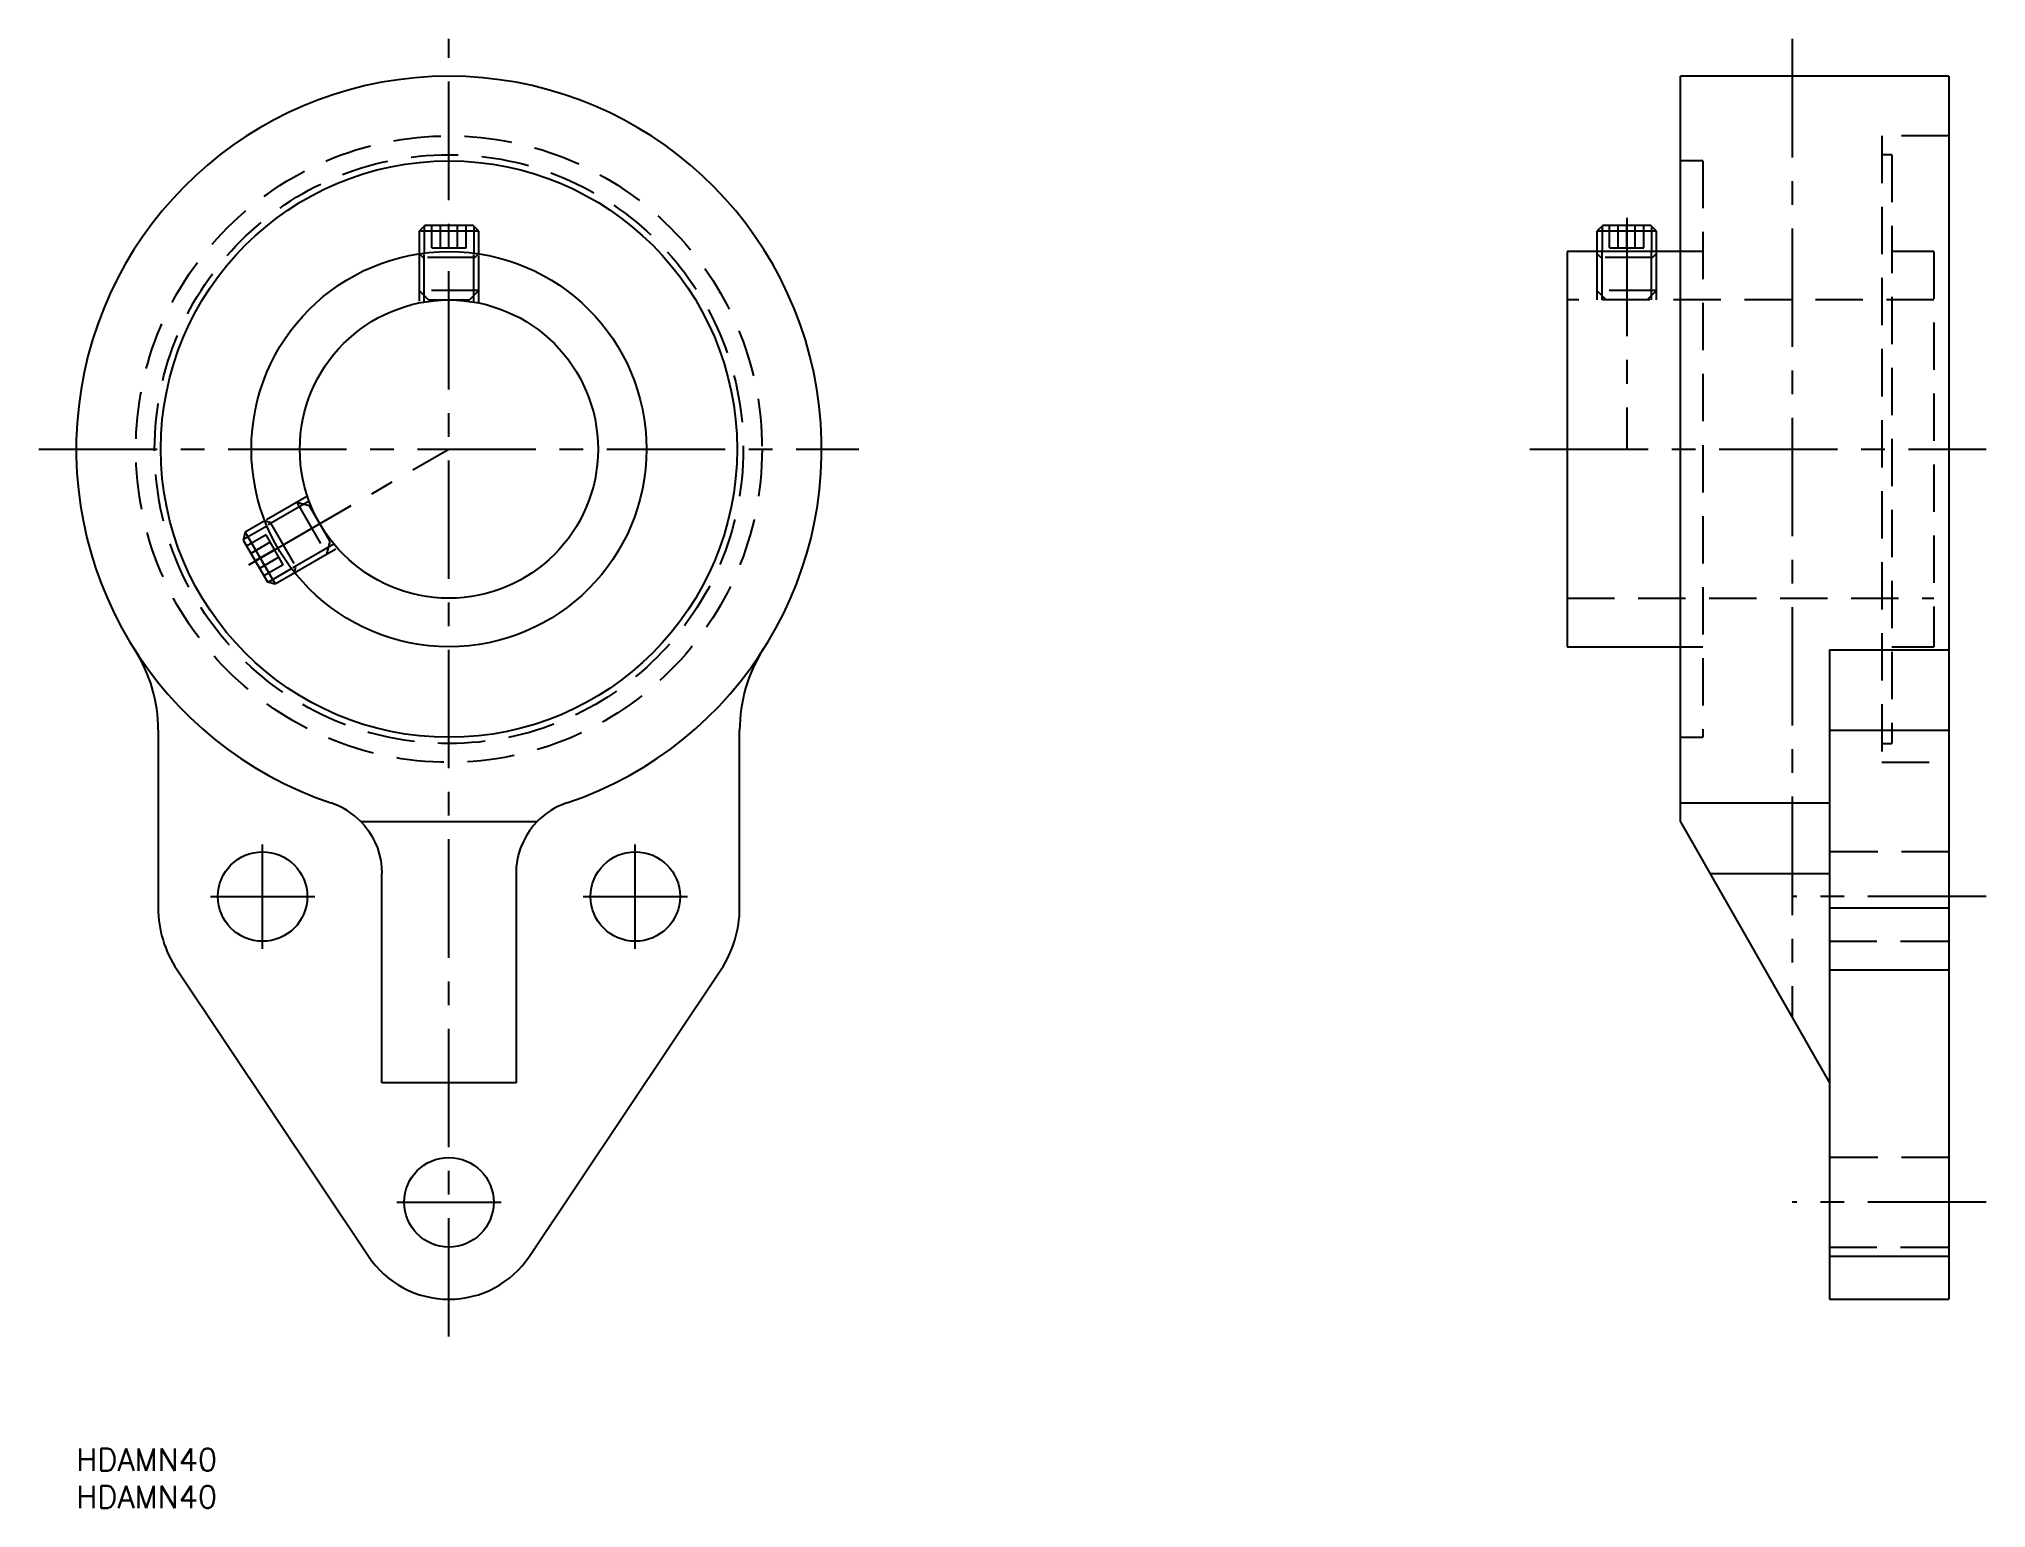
# Model space of a CAD drawing. Extents: x -5 to 256, y -8 to 189.
import ezdxf

# ---------------------------------------------------------------- set-up
doc = ezdxf.new("R2010")
doc.units = 0
doc.header["$LTSCALE"] = 0.5
doc.linetypes.add('CENTER', pattern=[50.8, 31.75, -6.35, 6.35, -6.35])
doc.linetypes.add('DASHED', pattern=[19.05, 12.7, -6.35])
for name, color, linetype in [('MSM_CENTER', 1, 'CENTER'), ('MSM_CONTINUOUS', 7, 'CONTINUOUS'), ('MSM_DASHED', 4, 'DASHED'), ('MSM_NARROW', 5, 'CONTINUOUS'), ('MSM_PART_NUMBER', 7, 'CONTINUOUS')]:
    doc.layers.add(name, color=color, linetype=linetype)
doc.styles.get("Standard").update_dxf_attribs({"font": 'txt.shx', "height": 3, "bigfont": 'bigfont.shx'})

msp = doc.modelspace()

# ---------------------------------------------------------------- linework, layer by layer
at = {"layer": 'MSM_CENTER'}
for p, q in [((50, 15), (50, 189)), ((230.2, 189), (230.2, 57.75)), ((208, 165), (208, 134)), ((-5, 134), (105, 134)), ((23.15, 118.5), (50, 134)), ((195, 134), (256.2, 134)), ((25, 67), (25, 81)), ((75, 67), (75, 81)), ((18, 74), (32, 74)), ((68, 74), (82, 74)), ((256.2, 74), (230.2, 74)), ((43, 33), (57, 33)), ((256.2, 33), (230.2, 33))]:
    msp.add_line(p, q, dxfattribs=at)
at = {"layer": 'MSM_CONTINUOUS'}
for p, q in [((215.2, 84), (215.2, 184)), ((251.2, 184), (215.2, 184)), ((251.2, 184), (251.2, 20)), ((46.77, 164), (46, 163.23)), ((54, 163.23), (46, 163.23)), ((46, 163.23), (46, 160.2)), ((53.23, 164), (46.77, 164)), ((54, 163.23), (53.23, 164)), ((54, 160.2), (54, 163.23)), ((204.77, 164), (204, 163.23)), ((204, 163.23), (204, 160.25)), ((212, 163.23), (204, 163.23)), ((211.23, 164), (204.77, 164)), ((212, 163.23), (211.23, 164)), ((212, 160.25), (212, 163.23)), ((215.2, 160.5), (200, 160.5)), ((200, 160.5), (200, 107.5)), ((22.68, 122.85), (22.4, 121.8)), ((25.31, 124.37), (22.68, 122.85)), ((22.68, 122.85), (26.68, 115.92)), ((22.4, 121.8), (25.64, 116.2)), ((25.64, 116.2), (26.68, 115.92)), ((26.68, 115.92), (29.31, 117.44)), ((200, 107.5), (215.2, 107.5)), ((235.2, 107.09), (235.2, 20)), ((11, 96.33), (11, 72.5)), ((89, 72.5), (89, 96.33)), ((61.77, 84), (38.23, 84)), ((38.23, 84), (38.66, 83.52)), ((61.77, 84), (61.34, 83.52)), ((215.2, 84), (235.2, 49)), ((38.66, 83.52), (39.19, 82.82)), ((39.19, 82.82), (39.66, 82.09)), ((39.66, 82.09), (40.06, 81.31)), ((40.06, 81.31), (40.4, 80.51)), ((59.94, 81.31), (59.6, 80.51)), ((60.34, 82.09), (59.94, 81.31)), ((60.81, 82.82), (60.34, 82.09)), ((61.34, 83.52), (60.81, 82.82)), ((40.4, 80.51), (40.66, 79.68)), ((40.66, 79.68), (40.85, 78.82)), ((40.85, 78.82), (40.96, 77.96)), ((59.15, 78.82), (59.04, 77.96)), ((59.34, 79.68), (59.15, 78.82)), ((59.6, 80.51), (59.34, 79.68)), ((40.96, 77.96), (41, 77.09)), ((41, 49), (41, 77.09)), ((59.04, 77.96), (59, 77.09)), ((59, 77.09), (59, 49)), ((13.53, 64.17), (39.19, 25.78)), ((60.81, 25.78), (86.47, 64.17)), ((59, 49), (41, 49)), ((235.2, 20), (251.2, 20))]:
    msp.add_line(p, q, dxfattribs=at)
for centre, radius in [((50, 134), 38.65), ((50, 134), 26.5), ((50, 134), 20), ((25, 74), 6), ((75, 74), 6), ((50, 33), 6)]:
    msp.add_circle(centre, radius, dxfattribs=at)
for centre, radius, start, end in [((50, 134), 50, 288.4615, 251.5385), ((-9, 96.33), 20, 0, 32.5569), ((109, 96.33), 20, 147.4431, 180), ((31, 77.09), 10, 43.7269, 71.5385), ((69, 77.09), 10, 108.4615, 136.2731), ((26, 72.5), 15, 180, 213.76), ((74, 72.5), 15, 326.24, 0), ((50, 33), 13, 213.76, 326.24)]:
    msp.add_arc(centre, radius, start, end, dxfattribs=at)
at = {"layer": 'MSM_DASHED'}
for p, q in [((251.2, 176), (242.2, 176)), ((242.2, 176), (242.2, 92)), ((218.2, 172.65), (215.2, 172.65)), ((218.2, 172.65), (218.2, 95.35)), ((243.55, 173.48), (242.2, 173.48)), ((243.55, 173.48), (243.55, 94.52)), ((47.69, 161), (47.69, 164)), ((48.85, 161), (48.85, 164)), ((50, 161), (50, 164)), ((51.15, 161), (51.15, 164)), ((52.31, 161), (52.31, 164)), ((205.69, 161), (205.69, 164)), ((206.85, 161), (206.85, 164)), ((208, 161), (208, 164)), ((209.15, 161), (209.15, 164)), ((210.31, 161), (210.31, 164)), ((46, 160.2), (46, 153.6)), ((46.05, 160.2), (46.54, 159.71)), ((53.46, 159.71), (46.54, 159.71)), ((46.68, 153.75), (46.68, 160.29)), ((47.69, 161), (52.31, 161)), ((53.32, 153.75), (53.32, 160.29)), ((53.46, 159.71), (53.95, 160.2)), ((54, 153.6), (54, 160.2)), ((204, 160.25), (204, 154)), ((204, 160.25), (204.54, 159.71)), ((211.46, 159.71), (204.54, 159.71)), ((204.68, 154), (204.68, 160.5)), ((205.69, 161), (210.31, 161)), ((211.32, 154), (211.32, 160.5)), ((211.46, 159.71), (212, 160.25)), ((212, 154), (212, 160.25)), ((218.2, 160.5), (215.2, 160.5)), ((249.2, 160.5), (243.55, 160.5)), ((249.2, 160.5), (249.2, 107.5)), ((54, 155.25), (46, 155.25)), ((46, 155.25), (47.25, 154)), ((52.75, 154), (54, 155.25)), ((212, 155.25), (204, 155.25)), ((204, 155.25), (205.25, 154)), ((210.75, 154), (212, 155.25)), ((47.25, 154), (52.75, 154)), ((249.2, 154), (200, 154)), ((31.03, 127.67), (25.31, 124.37)), ((31.23, 127), (25.57, 123.73)), ((29.6, 126.84), (33.6, 119.91)), ((31.3, 126.38), (29.6, 126.84)), ((34.05, 121.62), (31.3, 126.38)), ((26.01, 124.14), (25.33, 124.32)), ((26.01, 124.14), (29.47, 118.15)), ((25.46, 122.5), (22.86, 121)), ((26.04, 121.5), (23.44, 120)), ((26.62, 120.5), (24.02, 119)), ((27.77, 118.5), (25.46, 122.5)), ((34.55, 121.25), (28.89, 117.98)), ((29.31, 117.44), (35.03, 120.74)), ((33.6, 119.91), (34.05, 121.62)), ((27.19, 119.5), (24.6, 118)), ((27.77, 118.5), (25.17, 117)), ((29.28, 117.47), (29.47, 118.15)), ((200, 114), (249.2, 114)), ((215.2, 107.5), (218.2, 107.5)), ((243.55, 107.5), (249.2, 107.5)), ((215.2, 95.35), (218.2, 95.35)), ((242.2, 94.52), (243.55, 94.52)), ((242.2, 92), (251.2, 92)), ((251.2, 80), (235.2, 80)), ((235.2, 68), (251.2, 68)), ((251.2, 39), (235.2, 39)), ((235.2, 27), (251.2, 27))]:
    msp.add_line(p, q, dxfattribs=at)
for radius in [42, 39.48]:
    msp.add_circle((50, 134), radius, dxfattribs=at)
at = {"layer": 'MSM_NARROW'}
for p, q in [((46.68, 163.91), (46.68, 160.29)), ((53.32, 163.91), (53.32, 160.29)), ((204.68, 163.91), (204.68, 160.5)), ((211.32, 163.91), (211.32, 160.5)), ((22.44, 121.92), (25.57, 123.73)), ((25.76, 116.17), (28.89, 117.98)), ((235.2, 107.09), (251.2, 107.09)), ((235.2, 96.33), (251.2, 96.33)), ((215.2, 86.57), (235.2, 86.57)), ((219.15, 77.09), (235.2, 77.09)), ((235.2, 72.5), (251.2, 72.5)), ((235.2, 64.17), (251.2, 64.17)), ((235.2, 25.78), (251.2, 25.78))]:
    msp.add_line(p, q, dxfattribs=at)

# ---------------------------------------------------------------- texts
at = {"layer": 'MSM_PART_NUMBER'}
for p in [(0, -3), (0, -8)]:
    msp.add_text('HDAMN40', height=3, dxfattribs=at).set_placement(p)

doc.saveas('drawing.dxf')
